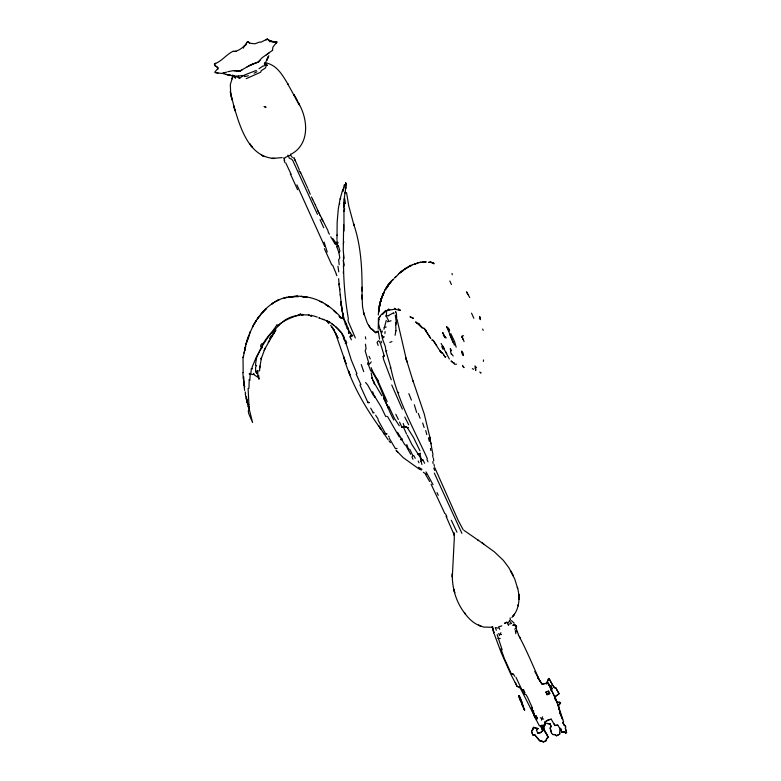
<?xml version="1.0" encoding="UTF-8"?>
<svg xmlns="http://www.w3.org/2000/svg" width="781" height="781" viewBox="0 0 781 781"><rect width="100%" height="100%" fill="white"/><g stroke="black" fill="none" stroke-linecap="round" stroke-linejoin="round"><path stroke-width="1.17" d="M396.631 318.55L396.631 316.852M345.778 188.406C345.915 187.323 346.364 181.436 345.661 183.398L345.68 182.588M343.894 198.755L344.011 231.03M378.268 314.919L379.107 306.904L378.58 312.927M343.347 273.35L343.367 271.69M559.635 734.072L556.55 735.78L555.223 734.55L556.365 735.8L558.288 734.931L559.655 734.12L559.655 732.412M367.187 322.856L363.419 312.029L364.122 314.831L362.53 306.708L362.033 295.042L361.974 299.123M343.777 207.063L344.411 205.022L343.835 202.484M343.991 258.628L343.259 250.223L343.64 224.674M361.993 297.473C362.345 272.637 361.652 247.138 353.539 223.698L354.096 225.738L348.785 206.028L346.52 192.556M559.655 734.12L559.86 729.923L561.559 729.112M276.777 42.096L271.007 41.149L273.506 42.467L274.883 41.705L276.777 42.096L272.862 47.192L272.51 50.365L262.113 57.735L258.169 61.924L250.33 65.018L239.952 71.051L232.728 70.749L227.779 71.725M515.948 677.234L521.757 689.584L524.334 693.987L525.955 694.592L527.526 697.189L532.505 708.142L531.666 709.685L532.125 710.7L533.638 711.052L533.189 712.614L534.038 715.689L539.446 725.93L543.556 725.647L544.992 724.573L545.099 721.829L548.272 719.906L551.23 719.184L554.881 725.539L557.771 725.09L562.261 732.412L564.458 732.158L565.629 733.037L566.567 732.549L565.346 728.156L565.688 726.779L563.042 723.079L563.491 721.527L563.042 723.079M380.493 331.173L380.484 329.494L382.563 339.149L385.355 346.637L385.873 350.737L390.666 367.265C397.168 399.472 413.754 428.945 427.305 458.564L426.953 459.462L428.047 461.854M395.274 315.094L396.484 323.393L395.742 324.75L395.977 330.841M339.169 264.671L338.671 259.761L339.784 257.974L338.944 252.732L339.94 251.111L338.456 246.113L337.255 244.726L337.88 242.217L335.069 243.252M345.924 185.302L346.266 183.506M243.906 353.041L244.902 349.722L243.086 357.62L243.643 355.863M386.341 315.446L386.566 312.498M378.824 310.028L378.707 311.512L379.127 306.494L381.802 297.483M399.55 422.062L402.01 427.49L404.187 426.719L408.268 427.666L405.778 427.266L405.837 426.524M544.992 724.573L545.099 721.829M345.036 193.18L345.915 187.01M383.588 312.898L385.658 311.521L385.746 310.438L381.87 314.187M483.39 361.398L483.507 359.943M343.054 189.89L343.923 186.737L343.777 188.953L342.586 190.125L340.086 198.96L338.329 208.625L337.158 222.107L336.982 239.503M510.11 618.972L510.208 617.869M259.526 370.936L260.005 366.035L259.809 367.753M378.434 318.111L378.238 329.006M548.369 678.777L546.739 684.107L546.671 682.672L548.984 678.435L552.577 685.064L554.461 687.514L555.906 688.149L559.04 693.762L555.018 696.808L555.398 699.756L557.439 702.558L560.016 702.256L557.517 702.285L555.418 699.805L554.979 696.711L559.04 693.762L555.818 687.944L554.256 687.485L552.558 685.015L549.004 678.484M383.92 329.309L386.283 320.415M384.877 333.555L385.111 331.515M546.534 738.816L546.339 740.495L546.466 739.09L548.135 737.235L544.328 730.157L543.771 726.799L544.894 725.012L543.771 726.799C542.219 731.201 550.956 735.624 546.534 738.816L546.339 740.495L543.517 741.95L539.72 740.798L534.643 734.726L532.759 734.843L531.558 731.348L533.423 727.384L537.777 728.468L535.375 728.273L533.931 727.218M533.443 727.433L533.198 729.434L531.558 731.348M421.925 464.519L420.217 457.315L411.948 444.623L407.233 435.115M380.308 302.95L380.581 300.988L380.005 303.604L381.323 298.82M385.746 416.624L381.138 406.95L375.661 397.91L374.558 397.178L372.654 391.701M217.909 69.187L218.094 67.859L215.039 65.711L214.433 63.886C221.638 61.455 226.197 54.65 232.777 51.409L236.204 51.468M380.347 302.589L380.581 300.988M483.234 330.343L482.638 329.026M232.523 76.714L232.182 78.94L232.679 76.177M259.956 366.396L261.518 357.503L261.059 359.084L265.159 348.131L264.095 350.484M558.483 705.263L560.592 703.095L558.483 705.263L559.079 709.968M494.314 634.182L501.246 652.779L510.842 674.306L517.149 686.499L519.014 687.221L518.984 686.704L520.937 689.311L535.151 717.339M565.688 726.779L565.415 728.302L566.567 732.549L565.629 733.037L564.419 732.061L562.261 732.412L560.973 730.43L562.213 732.314L564.419 732.061L565.766 732.91M379.859 305.351L379.634 306.582L379.976 304.766M391.486 281.834L391.593 281.238M385.658 311.521L388.508 310.194L388.733 308.993L386.946 310.555M343.982 211.358L344.743 208.771M441.128 343.455L449.378 359.055M283.835 157.752L284.675 160.505M246.386 396.689L246.962 400.087M384.018 336.377L383.705 337.841L382.202 335.781M239.952 71.051L241.846 70.134M409.146 266.477L410.874 265.198L411.597 265.53L409.215 266.204L404.734 269.055L412.436 264.837M338.944 252.732L336.806 246.737L337.275 244.775L332.638 238.381M244.57 349.244L248.993 335.195L247.294 339.55L246.669 341.98L249.569 333.516L253.503 325.189L252.351 327.317M395.098 335.303L395.908 330.685M412.768 264.73L418.206 262.738L416.449 263.656M337.06 240.528L336.757 243.662M343.572 255.582C343.123 276.601 344.782 298.039 348.355 318.765L347.945 319.995L348.599 322.27L355.345 337.939M339.071 284.831L338.661 278.661M246.132 343.337L245.79 344.675L246.445 342.263M502.134 649.812L497.146 634.611M395.411 312.322L395.625 311.541L396.377 313.269L396.592 316.325L395.987 317.135M404.187 426.719L403.24 423.39M350.064 336.914L350.503 335.322L351.626 334.815L352.827 335.781L350.064 336.914L351.391 339.852M381.226 299.074L383.5 293.324L381.889 297.415M380.855 300.714L381.753 297.249M244.648 350.005L245.332 347.691M246.445 43.238L245.908 45.044L244.131 46.264L243.418 48.1M276.474 42.75L276.786 41.715L275.869 43.56M381.118 299.884L382.29 296.214M244.512 350.591L245.39 347.838M515.187 624.595L516.602 626.909L514.777 629.261M381.88 332.511L382.368 331.027M244.853 348.873L245.683 346.393L245.029 348.346M250.154 332.296L250.408 331.544L249.5 334.248M381.382 298.176L379.293 305.967L380.982 299.514L384.027 292.289M380.484 329.494L380.24 330.217L378.57 323.715L378.922 318.218L380.64 315.26L384.691 312.341M524.266 693.831L524.764 692.386L523.582 689.799L521.757 689.584M499.332 635.627L499.752 634.445L501.529 634.514M381.694 297.854L384.613 291.069M541.438 720.17L541.955 718.764L540.335 717.739M232.26 78.207L230.317 84.573L230.717 94.003M381.987 296.868L383.813 292.387M339.423 283.454L338.876 284.801L339.92 289.653M378.756 319.956L379.029 319.283M542.619 716.821L541.819 718.461M247.108 66.844L254.928 63.281M381.606 297.786L384.047 292.104L383.461 293.363M247.284 42.076L247.47 41.637C245.605 45.688 238.595 51.985 232.777 51.409M500.24 634.231L500.894 632.708M264.32 64.071L265.023 62.578L266.096 66.239L265.501 67.947L261.303 70.651L260.659 72.213L246.22 78.666M248.778 337.119L247.811 339.257M386.253 351.596L386.732 350.523M461.532 337.275L462.225 335.81L463.563 335.762M533.931 714.664L534.516 713.414L533.189 712.614M343.777 241.573L343.406 243.75M274.59 331.974L264.769 349.009M253.298 325.56C260.424 312.576 271.856 300.109 286.978 297.317L283.981 297.903L294.652 296.36L298.518 296.546L295.443 296.516L297.746 296.507M268.859 55.793L266.028 61.465M388.508 310.194L389.768 309.608M515.948 626.264L516.261 625.688M298.645 315.553L298.996 314.616L300.861 314.021C292.982 317.193 283.952 319.732 277.411 326.146L277.07 324.535C273.145 331.603 266.546 336.894 262.875 344.275L262.133 343.464L260.864 344.899L260.59 346.852L262.406 345.778L268.439 336.552L279.442 324.671M409.703 449.143L412.827 455.567L411.987 457.119L412.964 459.257M268.147 342.42L269.113 340.711M410.708 454.317L405.788 445.248L404.743 444.672L401.971 439.898L400.663 439.566L401.297 438.424L397.529 432.284M272.11 335.43L270.929 337.529L275.976 329.972M390.246 368.017L390.666 367.265M546.017 723.226L549.941 723.782L551.093 726.32L550.136 728.038L551.523 733.213L552.899 734.55L555.232 734.589L552.899 734.55M371.19 361.847L370.448 363.175L368.29 364.385L367.568 362.843M233.724 76.889L235.345 77.954L236.311 76.284L243.047 75.484M385.258 289.536L392.57 279.705M263.919 66.151L265.023 64.286M385.053 289.966L389.045 283.854M387.112 286.451L388.635 284.264L384.808 290.307M311.199 315.993L311.639 315.251L310.74 315.836L313.24 315.817L317.301 317.096M277.411 326.146L284.919 320.171A27.891 26.534 -23.4 0 1 293.402 316.334L298.576 315.397M387.288 287.213L388.323 285.514M394.854 277.802L398.056 274.678M226.627 72.135L221.628 73.404L215.195 72.692L214.785 72.174L217.684 68.689L217.665 67.322L214.99 65.604L214.433 63.886M418.841 454.708L420.539 453.302L417.698 454.278M253.776 63.691L250.33 65.018M273.174 333.995L274.199 332.433M255.338 322.055L256.373 320.503L254.108 323.978L255.143 322.426M345.143 192.155L344.392 197.31L345.514 203.626M510.413 619.606L508.187 622.828L506.986 622.75L508.607 625.444M549.941 723.782L551.201 726.574L550.156 728.087L551.62 732.988M391.301 379.81L383.637 359.553L383.1 356.683L384.037 355.335L380.689 344.138L379.429 341.356L378.404 340.789L377.057 342.498L378.189 345.407M272.589 334.756L273.867 332.921M388.323 284.801L391.359 280.926M273.604 333.282L275.4 330.871M536.303 719.887L537.396 718.471L535.991 715.806L534.253 715.376M389.26 284.177L390.305 282.829M550.976 690.16L552.108 688.705L550.703 685.611L551.933 688.725L550.849 690.033M390.256 282.331L390.734 281.726M262.318 312.722L266.38 308.505L260.864 314.216M269.055 52.991L266.272 54.973M389.407 283.347L390.793 281.697M394.776 277.645L396.192 276.513L395.625 276.533M511.906 617.459C519.472 609.512 520.38 597.494 517.383 587.4L517.657 588.474L514.747 579.053L510.696 570.979L513.507 576.319M392.677 280.242L393.936 278.758M536.459 730.225L538.002 728.546L536.459 730.225L537.777 733.125L540.628 732.617L542.707 730.821L541.643 728.068M398.251 274.277L401.014 271.437L406.881 267.834M399.286 273.575L404.236 269.65M284.216 158.641L285.7 157.225L290.542 155.155L290.493 154.16M542.668 730.723L540.628 732.617L537.777 733.125M379.283 317.359L380.376 316.373M343.318 266.936L344.236 265.12L343.24 260.376M393.77 420.002C385.209 404.089 381.431 385.999 371.473 370.604M463.914 367.597L463.016 366.465M259.477 60.938L260.044 60.459M393.517 313.601L394.073 313.142M396.348 322.241L395.498 322.924L395.742 324.75M241.144 70.31L240.528 70.651M399.56 272.901L403.142 270.636M522.733 690.443L523.582 689.799M383.159 313.65L382.368 314.44M236.946 76.841L239.552 78.373L243.281 75.562L244.873 76.538L248.358 75.747M266.116 40.036L267.209 39.05L260.942 42.213L259.536 42.067L254.938 43.804L250.711 43.336L247.636 41.569L249.549 43.287M273.614 302.696L271.563 304.16L276.328 301.036M374.558 397.178L375.3 396.67L373.152 394.942L367.597 384.848L365.567 382.514M545.187 722.034L548.135 720.023L551.23 719.184M393.526 312.849L388.557 315.485M290.883 154.316C310.33 144.26 308.105 118.575 298.137 102.477M214.502 64.042L215.693 63.261M387.913 407.936L389.114 407.165L394.239 418.03L399.296 425.772M475.756 370.194C474.848 371.268 476.82 369.618 475.151 368.456M479.837 371.922L480.569 373.123L481.194 372.781M505.912 622.535L504.409 623.502L506.82 621.998M259.038 68.66L263.051 65.975M400.663 439.566L401.883 438.844L401.297 438.424M368.691 325.296L370.594 328.225L375.593 332.442L378.209 330.959L379.566 339.1M340.086 198.96L340.701 198.618M336.65 235.384L337.265 235.042M402.01 427.49L404.333 426.211L405.778 427.266M371.112 367.597L372.107 370.204L370.711 370.955L368.29 364.385M339.452 287.418L341.932 309.588L341.18 303.682L341.707 308.163L343.474 317.242L341.912 318.072L339.862 317.359L343.601 318.921L347.164 328.293L351.626 334.815M546.515 740.476L543.517 741.95L541.897 740.915L539.72 740.798L534.643 734.726M543.556 725.647L541.623 725.158L542.492 728.331L540.501 726.525L544.972 724.514M254.147 73.189L256.959 71.735M345.085 324.047L346.178 323.49L343.913 318.775L342.781 313.269L343.337 316.198L343.181 315.387M367.47 323.5L370.829 328.772L372.186 329.201L375.768 332.843L378.434 331.505M420.666 461.307L423.019 460.116L424.649 463.279M350.581 332.491L348.521 333.487L348.58 329.719L346.178 323.49M256.353 70.407L244.219 75.122L244.873 76.538M258.55 61.465L258.784 61.972L254.831 63.505M347.164 328.293L347.965 327.932M383.998 398.866L384.711 397.412L383.52 398.193L387.63 406.432M420.979 458.984L423.019 460.116M518.623 695.842L524.568 710.202L518.623 695.842L519.101 695.627L520.185 697.579M549.609 693.557L548.487 691.078L545.899 692.181L548.526 691.175L549.629 693.606L547.032 694.67L549.629 693.606M541.955 718.764L543.635 719.057M549.15 693.333L546.524 694.241L549.863 693.089M389.573 310.008L394.786 309.237L400.516 310.447L398.857 309.754M389.817 342.429L391.945 341.59M336.806 246.737L338.456 246.113L337.275 244.775M537.611 677.342L542.092 684.244L547.793 682.76L550 686.782M303.936 314.88L301.251 314.889L303.145 314.821M415.697 263.568L414.545 263.988L415.57 264.124M383.1 356.683L384.437 356.243L384.037 355.335M345.182 343.62L346.012 343.347L351.362 360.197L356.946 373.757M391.066 320.757L387.688 321.801L388.479 320.552L386.107 315.651M368.046 364.297L369.413 363.878M501.841 625.864L498.62 626.84L499.772 629.379M384.115 327.59L386.175 327.024M430.526 261.947L428.632 262.445L430.595 262.094L434.06 263.841L433.689 262.992L430.595 262.094M240.011 70.778L234.222 70.671M508.968 624.126L511.565 623.453L509.456 620.924M302.569 314.401L299.797 315.104L298.996 314.616M542.941 725.569L541.028 726.447M423.136 261.742L426.27 261.889L418.372 262.66L421.164 262.045M337.831 243.008L336.406 243.281L337.255 244.726M372.869 412.915L374.109 412.71L372.879 412.104L370.682 408.141M282.146 157.596L272.12 158.465L274.639 158.445C248.524 157.43 239.913 126.463 233.734 105.728L234.495 108.686L230.278 91.728L232.113 100.036L231.117 96.122M535.229 717.905L536.664 717.671L537.396 718.471M538.695 678.874L542.034 684.088L545.46 683.58M492.43 627.28L483.468 627.065L478.558 625.122L480.94 626.157C474.018 623.921 468.415 618.572 464.392 612.636L465.505 614.188C456.25 602.912 451.916 588.093 452.306 573.625L452.316 577.071L454.337 537.387L453.741 532.398L454.278 535.18L446.088 516.319M554.881 725.539L557.8 725.139M223.356 72.975L224.254 72.858M551.933 688.725L550.703 685.611M295.599 296.37L297.864 296.302L288.033 297.092L299.572 296.214L306.279 296.965L302.608 296.575C318.082 297.434 331.476 306.65 341.395 317.896M519.189 695.822L518.643 695.891C521.903 698.429 522.147 705.907 524.656 709.978L524.266 708.689M512.561 625.249L514.035 625.073L516.602 626.909M291.303 296.673L294.466 296.409M533.403 713.502L534.516 713.414M532.125 710.7L533.638 711.052M397.012 448.44L395.313 448.489L389.221 438.19M271.036 41.198L267.209 39.05L267.824 39.558M523.807 692.396L524.764 692.386M249.119 373.894L253.269 374.626L253.708 373.494L254.635 375.134L257.584 377.067L258.687 375.339L259.048 379.224L257.759 375.28L257.896 370.506L256.783 373.601L257.047 370.799L255.582 372.283L255.602 367.246L256.539 365.488L255.514 365.371L255.68 363.214L256.676 357.356L260.356 349.761L262.27 347.565L262.406 345.778L256.236 357.249L252.097 367.216L252.331 369.003L251.306 368.437L250.955 373.181L249.578 373.523L250.203 374.499L249.813 380.425L249.207 379.498L248.973 388.264L248.104 388.411L248.944 404.968L248.426 404.197L249.188 407.155L247.928 406.003L249.266 409.303L248.26 410.923L248.69 413.549L252.585 422.511L247.655 402.898M497.927 638.438L500.25 638.467M304.707 314.889L309.159 314.909L310.887 315.719L308.349 315.221M456.563 364.21L454.454 364.239L454.073 362.569M420.783 326.302L422.189 327.688L418.753 323.51L417.171 323.422L415.677 321.84L422.052 327.815L424.112 328.528L430.77 338.524L425.879 330.724M232.67 75.386L236.311 76.284M305.264 296.868L307.04 296.965M547.832 723.811L550.205 723.958M417.142 323.373L418.753 323.51M386.468 315.67L388.733 315.856M531.578 709.49L531.51 708.055L532.505 708.142M534.038 715.689L536.117 716.07L537.064 718.149M532.72 734.736L534.751 734.97L532.759 734.843L532.027 732.783M216.815 72.867L218.026 73.023M319.722 318.189L318.804 317.867L329.24 321.713C334.961 326.204 341.307 330.724 344.343 337.558M412.827 455.567L413.862 455.723L415.228 458.291M422.96 261.772L424.61 262.035M329.24 321.713L327.161 321.381L329.152 322.377M432.02 262.719L433.758 263.148M498.034 628.09L495.3 627.573L496.335 630.287M232.426 75.825L223.386 73.717M227.71 74.781L231.557 75.572L225.797 74.371M500.914 648.786L504.253 658.276L511.301 673.788L513.429 674.228L514.767 676.317M265.96 65.048L267.483 65.409L265.315 63.202L265.296 62.265M385.755 433.553L387.064 433.885L385.834 434.148L378.004 419.953M367.919 402.088L369.481 402.547L368.066 402.83L359.924 384.955M554.256 687.485L555.906 688.149M440.914 352.348L442.202 353.051L439.996 350.747L440.914 352.348L442.476 352.807L445.17 357.024L443.989 355.296M266.165 62.773L267.981 63.359M236.272 70.524L238.517 71.247M268.439 63.554C278.104 66.805 283.093 76.235 288.082 84.368L287.584 83.655L299.367 104.947L298.098 102.428M421.525 469.977L419.465 469.264L403.181 457.617L395.899 450.129M322.904 319.253L323.822 319.575M331.73 323.822L333.907 325.218M426.485 474.516L423.341 472.271M319.868 301.359L322.709 302.559L322.25 302.364M418.548 467.272L421.984 469.313M513.429 674.228L511.301 673.788M326.8 321.04L327.786 321.508M498.249 633.674L499.752 634.445M564.233 725.295L565.268 725.861M298.947 170.678L300.724 172.874M472.349 368.661L473.618 369.325M493.065 627.28L492.069 626.723L493.709 632.464L493.084 628.5L493.797 633.059M386.732 416.244L387.766 416.829L399.316 437.048M397.451 391.906L398.759 392.667M483.771 543.957L482.199 543.029L494.266 551.757L503.384 560.387L508.812 567.65L513.117 575.421M335.723 326.663L341.356 332.677L344.948 340.584M464.109 530.455L482.697 543.322M341.151 317.74L339.227 316.442L341.151 317.74L339.784 316.871M389.114 407.165L386.644 404.685M524.334 693.987L525.164 694.534M394.542 308.261L395.918 309.208M398.203 308.71L400.018 310.194M396.699 451.037L397.793 452.15M271.007 41.149L271.886 41.832M477.65 539.856L478.558 540.559M327.688 306.123L328.254 306.562M444.906 336.884L442.72 332.491L443.637 334.942L446.146 337.909L444.809 337.529L443.383 335.234M511.457 620.583L514.191 623.189M346.012 343.347L343.435 338.095M269.972 41.823L268.029 39.587M327.805 322.455L328.908 323.607M423.907 328.079L426.153 330.48M451.076 361.095L453.507 363.009L451.262 361.076M388.469 436.13L389.28 437.048M476.605 367.812L474.975 365.918L475.317 368.378M343.542 205.667L344.382 206.682M290.542 155.155L292.377 157.498M389.006 440.894L390.383 442.661M330.675 325.374L334.219 330.197L332.032 327.054L338.046 338.193L335.078 332.042L346.003 363.692L343.601 356.644C351.001 383.305 365.078 407.36 381.187 429.609L378.609 425.635L384.574 434.5M451.74 354.027L453.214 355.999M548.799 684.136L547.793 682.76L556.257 700.098L563.589 721.742M407.331 427.685L413.539 437.536L419.973 450.822M440.933 352.397L433.318 340.731L431.805 339.95L433.367 340.409L436.677 345.573M541.389 726.72L542.492 728.331L541.868 726.496M463.231 529.84L458.262 520.595L434.734 467.575M378.17 419.075L375.632 415.199M383.373 432.752L388.059 439.674M451.574 350.689L450.237 348.599L450.813 351.147M425.479 474.389L429.696 481.535M462.508 365.352L463.894 367.539M287.828 155.146L289.458 158.318L291.791 159.217L292.875 160.74L317.457 214.384M293.851 157.762L295.238 160.808M372.107 370.204L377.643 380.24L387.171 401.619M448.401 327.952L449.407 329.611M534.76 671.465L536.664 674.813M442.602 345.846L444.174 348.443M335.449 244.599L330.734 236.77M381.841 395.772L374.382 383.188L371.893 377.711L372.273 378.6L371.2 372.849M404.783 417.044L408.697 424.815M461.922 533.374L434.324 473.101M294.857 96.258L293.91 94.638L297.668 101.589L295.472 97.234M535.717 716.021L536.664 717.671M554.08 723.762L555.066 725.52M426.045 471.88L433.035 484.689M518.242 634.709C526.531 649.812 532.945 665.842 540.013 681.344M245.175 391.916L245.624 393.741M449.836 280.994L451.418 284.528M315.055 204.388L312.429 199.028M238.303 76.06L239.552 78.373M317.603 210.431L318.941 212.94M328.059 231.742L329.397 234.261M406.53 433.982L403.416 427.129M360.978 384.721L356.156 374.119M467.926 294.466L466.55 291.86L469.703 297.561M473.852 318.267L471.529 313.152M449.612 331.056L446.595 326.546L454.464 345.124M450.793 333.643L454.591 341.59L456.163 347.174M445.814 351.919L446.752 353.695M328.108 230.951L320.112 215.068M321.381 218.319L322.787 220.984M398.369 419.475L395.811 414.272M444.867 513.625L431.102 484.2M516.846 631.126L518.467 634.289M451.32 520.253L456.953 532.203M418.235 413.344L420.119 418.313M300.334 171.976L307.577 187.909M324.759 246.562L296.897 184.863M327.249 252.038L324.095 242.139M336.484 274.424L332.638 265.149M542.707 730.821L541.067 726.369M369.062 356.321L370.243 358.918M377.36 379.136L378.58 381.821M515.275 682.379L517.149 686.499M234.534 76.177L235.345 77.954M345.524 340.145L346.744 342.83M449.817 334.502L453.097 342.556M441.753 346.53L442.993 349.273M556.248 700.098L551.181 689.359M563.13 722.864L564.263 725.344M545.899 692.181L547.032 694.67M519.404 636.33L520.263 638.223M294.164 157.967L299.26 169.643M308.007 188.904L310.272 194.303M315.241 204.749L320.21 215.732M311.443 196.89L312.693 199.624M320.064 219.686L323.724 227.749M402.352 409.195L391.74 385.004M437.018 492.606L438.268 495.349M544.308 730.098L545.646 733.047M291.128 174.28L285.826 163.034M445.619 514.054L446.888 516.846M297.561 189.676L290.278 173.646M336.299 274.424L336.904 275.732M324.388 248.661L331.788 264.944M418.196 460.995L419.026 462.821M406.852 444.604L408.658 449.846M559.626 712.126L560.914 715.298M343.757 317.965L343.474 317.242M523.133 706.209L521.103 700.03M559.528 711.95L562.076 718.266L561.305 716.284M559.684 727.589L560.768 730.401M408.853 393.624L411.421 400.116M537.103 675.633L538.119 678.289M519.355 697.892L520.371 700.547M537.338 675.75L538.294 678.259M413.256 381.782L405.856 357.893L406.891 361.886L397.051 319.4M561.676 717.104L562.623 719.604M549.014 684.166L549.961 686.675M433.787 468.092L434.695 470.494M244.238 385.179L244.824 386.751M547.325 735.468L548.018 737.41M424.122 427.49L422.658 423.009M381.06 341.151L381.616 342.8M363.712 371.629L361.261 364.542M531.51 708.055L532.505 711.091M521.708 703.486L522.655 706.424M557.331 702.91L560.738 714.215M414.32 404.753L416.663 412.456M464.08 341.58L462.167 336.943L462.83 339.266M425.723 430.575L426.807 434.626M284.099 160.056L284.889 162.633M412.895 380.552L424.268 414.057L429.95 437.594M338.759 271.837L337.939 266.214M516.378 628.9L517.227 632.014M450.51 351.343L451.272 354.291M429.325 441.402L428.437 437.76M419.963 454.2L421.135 458.916M430.331 439.654L429.638 436.852L432.986 454.845M246.835 400.956L247.753 404.724M342.527 312.537L341.707 308.163L343.269 316.334L342.732 313.454M232.718 75.025L232.943 75.991M368.71 362.774L365.157 350.728L366.045 348.863L365.449 344.177M340.194 294.486L340.565 296.145M245.214 393.888L247.069 402.186L246.2 398.232M431.053 442.934L431.239 443.803M493.885 633.254L493.582 631.702L493.709 632.464M513.878 624.302L514.035 625.073M246.523 399.042L247.216 402.732L246.679 399.852M365.381 336.806L365.781 338.954M434.011 464.324L434.363 466.374M430.419 448.46L430.78 450.5M243.838 381.763L243.701 376.627M515.343 630.492L515.85 633.694M452.053 273.438L452.248 274.736M432.694 455.538L432.957 457.383M433.416 458.32L433.748 460.741M243.731 382.202L244.121 385.17L243.613 381.069L244.609 390.393M339.54 202.835L339.667 203.948M386.048 316.002L386.117 316.617M243.399 378.931L242.852 372.596M243.701 381.948L243.848 383.637L243.35 377.008M401.883 438.844L401.971 439.898M243.174 372.644L243.028 357.483M432.908 461.503L433.025 463.465M516.368 627.641L516.417 628.598M342.947 189.646L343.044 191.56M558.532 704.95L558.679 707.811M272.491 49.857L272.51 50.365M480.305 318.365L480.305 319.644L479.612 316.412L480.305 318.365M362.199 287.291L362.042 290.815L362.199 287.291M344.392 184.804L344.304 185.888L344.392 184.804M518.447 604.201L518.164 605.724L518.447 604.201M380.611 301.837L381.313 299.133L380.611 301.837M267.424 58.575L266.702 60.41L268.518 56.349L267.424 58.575M387.308 286.627L386.302 288.667L387.308 286.627M386.673 287.223L385.853 288.824L387.942 285.368L386.673 287.223M270.909 336.728L269.562 338.866L271.476 335.859L270.909 336.728M258.413 317.262L257.242 318.941L259.975 315.592L258.413 317.262M514.347 614.335L513.01 616.082L514.347 614.335M445.736 356.585L445.326 356.956L445.736 356.585M279.139 299.553L276.367 301.105L279.139 299.582M303.438 296.585L301.027 296.429L304.034 296.663L303.438 296.585M413.286 318.238L410.171 316.901L413.286 318.238M264.232 106.587L265.862 107.192L264.232 106.587M263.861 156.366L261.635 155.263L263.861 156.366M327.395 305.566L325.286 304.326L328.84 306.63L327.395 305.566M335.576 312.224L333.877 310.604L336.26 312.917L335.576 312.224M251.492 146.096L249.705 143.821L252.341 147.121L251.082 145.578L251.492 146.096M462.879 352.973L461.63 351.089L461.981 353.559L463.279 355.55L462.879 352.973M235.374 111.039L234.495 109.076L235.374 111.039M349.927 374.802L348.687 371.18L349.927 374.802M373.474 381.235L373.133 380.445L374.538 383.998L373.474 381.235M454.718 592.594L453.8 589.245L454.718 592.594M341.522 306.054L340.858 301.564L341.522 306.054M518.906 599.281L518.818 594.429L518.906 599.281"/></g></svg>
